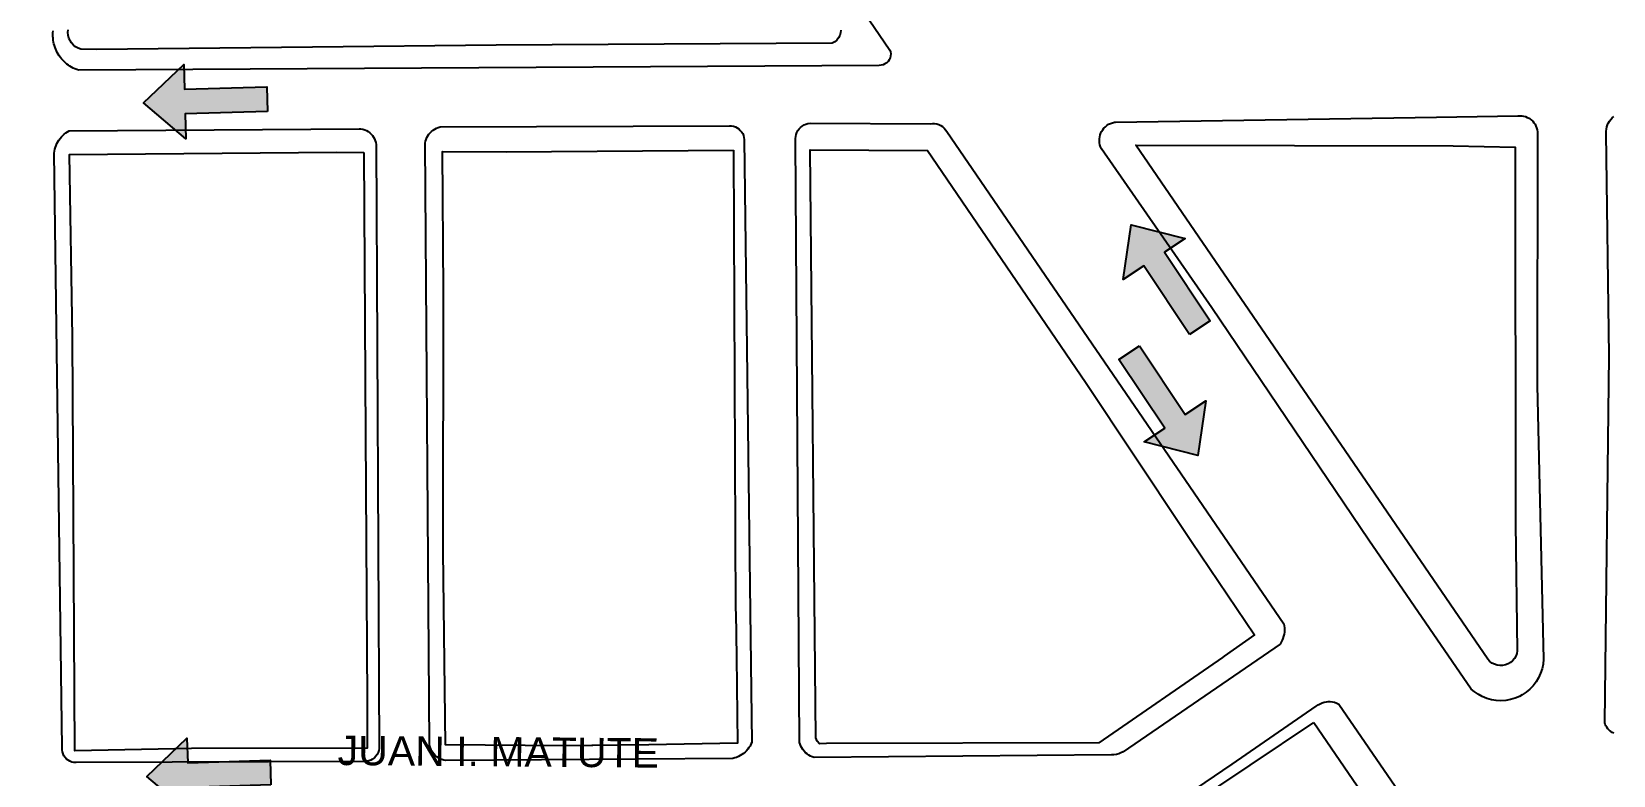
# Model space of a CAD drawing. Header units: metres. Extents: x 668617 to 675126, y 2286318 to 2293677.
# Drawn here: x 671725.2 to 671994.5, y 2290930.2 to 2291056.9 of the extents above; entities that cross this region are included whole.
import ezdxf

# ---------------------------------------------------------------- set-up
doc = ezdxf.new("R2010")
doc.units = ezdxf.units.M
doc.header["$MEASUREMENT"] = 0
for name, color, linetype in [('0_SENTIDO-VIAL', 30, 'Continuous'), ('DMTG-BANQUETA', 252, 'Continuous'), ('DMTG-MANZANA', 253, 'Continuous'), ('DMTG-NOM-CALLES', 251, 'Continuous'), ('DMTG-TRAZA-BASE', 7, 'Continuous'), ('DMTG_SECCIONES_VIALES', 250, 'Continuous')]:
    doc.layers.add(name, color=color, linetype=linetype)
doc.styles.get("Standard").update_dxf_attribs({"font": 'arial.ttf'})

# ---------------------------------------------------------------- blocks, each defined once
blk = doc.blocks.new('traza_base_proyecto')
at = {"layer": '0_SENTIDO-VIAL'}
for points in [[(208.58, -1607.97), (194.54, -1608.39), (194.67, -1612.6), (187.46, -1606.49), (194.29, -1599.96), (194.42, -1604.18), (208.46, -1603.75)], [(365.57, -1645.96), (357.79, -1634.27), (354.28, -1636.6), (355.65, -1627.26), (364.81, -1629.6), (361.3, -1631.93), (369.08, -1643.63)], [(357.06, -1647.87), (364.84, -1659.56), (368.35, -1657.23), (366.98, -1666.57), (357.82, -1664.23), (361.33, -1661.9), (353.55, -1650.2)], [(209.14, -1722.67), (195.1, -1723.09), (195.22, -1727.3), (188.01, -1721.2), (194.84, -1714.67), (194.97, -1718.88), (209.01, -1718.46)]]:
    blk.add_hatch(color=256, dxfattribs=at).paths.add_polyline_path(points)
for points in [[(208.58, -1607.97), (194.54, -1608.39), (194.67, -1612.6), (187.46, -1606.49), (194.29, -1599.96), (194.42, -1604.18), (208.46, -1603.75)], [(365.57, -1645.96), (357.79, -1634.27), (354.28, -1636.6), (355.65, -1627.26), (364.81, -1629.6), (361.3, -1631.93), (369.08, -1643.63)], [(357.06, -1647.87), (364.84, -1659.56), (368.35, -1657.23), (366.98, -1666.57), (357.82, -1664.23), (361.33, -1661.9), (353.55, -1650.2)], [(209.14, -1722.67), (195.1, -1723.09), (195.22, -1727.3), (188.01, -1721.2), (194.84, -1714.67), (194.97, -1718.88), (209.01, -1718.46)]]:
    blk.add_lwpolyline(points, close=True, dxfattribs=at)
at = {"layer": 'DMTG-BANQUETA', "linetype": 'Continuous', "lineweight": 25}
for points in [[(241.49, -1490.31, 0), (314.54, -1597.5, 0), (314.64, -1597.83, 0), (314.69, -1598.17, 0), (314.65, -1598.51, 0), (314.58, -1598.85, 0), (314.44, -1599.16, 0), (314.24, -1599.44, 0), (314, -1599.69, 0), (313.7, -1599.87, 0), (313.4, -1600.02, 0), (313.06, -1600.1, 0), (312.72, -1600.12, 0), (176.37, -1600.93, 0), (176.07, -1600.83, 0), (175.77, -1600.71, 0), (175.48, -1600.57, 0), (175.2, -1600.42, 0), (174.92, -1600.26, 0), (174.66, -1600.08, 0), (174.4, -1599.89, 0), (174.16, -1599.68, 0), (173.92, -1599.46, 0), (173.7, -1599.24, 0), (173.49, -1599, 0), (173.29, -1598.75, 0), (173.1, -1598.49, 0), (172.94, -1598.22, 0), (172.77, -1597.94, 0), (172.63, -1597.66, 0), (172.5, -1597.36, 0), (172.38, -1597.06, 0), (172.28, -1596.76, 0), (172.2, -1596.45, 0), (172.13, -1596.14, 0), (172.07, -1595.82, 0), (172.04, -1595.51, 0), (172.02, -1595.19, 0), (172.02, -1594.87, 0), (172.03, -1594.55, 0), (172.06, -1594.23, 0)], [(437.8, -1713.84, 0), (437.54, -1713.72, 0), (437.3, -1713.57, 0), (437.18, -1713.48, 0), (436.96, -1713.29, 0), (436.77, -1713.08, 0), (436.6, -1712.85, 0), (436.46, -1712.6, 0), (436.35, -1712.34, 0), (436.27, -1712.07, 0), (436.26, -1712.03, 0), (437, -1649.59, 0), (436.53, -1611.68, 0), (436.52, -1611.32, 0), (436.55, -1610.96, 0), (436.62, -1610.61, 0), (436.72, -1610.27, 0), (436.87, -1609.95, 0), (436.89, -1609.91, 0), (437.08, -1609.6, 0), (437.29, -1609.32, 0), (437.54, -1609.06, 0), (437.82, -1608.83, 0)], [(363.64, -1725.34, 0), (372.83, -1719.14, 0), (387.14, -1709.24, 0), (387.45, -1709.01, 0), (387.78, -1708.82, 0), (388.12, -1708.67, 0), (388.48, -1708.56, 0), (388.86, -1708.48, 0), (389.14, -1708.46, 0), (389.52, -1708.46, 0), (389.89, -1708.51, 0), (390.26, -1708.59, 0), (390.62, -1708.72, 0), (390.96, -1708.89, 0), (390.99, -1708.91, 0), (416.54, -1746.06, 0)]]:
    blk.add_polyline3d(points, dxfattribs=at)
for points in [[(287.81, -1718.16, 0), (238.9, -1718.5, 0), (238.57, -1718.44, 0), (238.25, -1718.34, 0), (237.94, -1718.21, 0), (237.65, -1718.04, 0), (237.37, -1717.85, 0), (237.12, -1717.62, 0), (236.89, -1717.39, 0), (236.69, -1717.12, 0), (236.51, -1716.84, 0), (236.36, -1716.53, 0), (236.25, -1716.22, 0), (236.17, -1715.89, 0), (235.39, -1613.35, 0), (235.46, -1613.03, 0), (235.56, -1612.72, 0), (235.7, -1612.42, 0), (235.87, -1612.12, 0), (236.05, -1611.86, 0), (236.27, -1611.6, 0), (236.51, -1611.37, 0), (236.77, -1611.17, 0), (237.04, -1610.98, 0), (237.33, -1610.83, 0), (237.64, -1610.7, 0), (237.96, -1610.61, 0), (287.21, -1610.42, 0), (287.56, -1610.43, 0), (287.9, -1610.49, 0), (288.23, -1610.59, 0), (288.54, -1610.75, 0), (288.82, -1610.94, 0), (289.07, -1611.18, 0), (289.29, -1611.44, 0), (289.47, -1611.74, 0), (289.6, -1612.06, 0), (289.69, -1612.4, 0), (289.71, -1612.74, 0), (291.02, -1715.43, 0), (290.88, -1715.74, 0), (290.72, -1716.03, 0), (290.53, -1716.31, 0), (290.33, -1716.58, 0), (290.11, -1716.83, 0), (289.87, -1717.07, 0), (289.6, -1717.29, 0), (289.34, -1717.49, 0), (289.06, -1717.66, 0), (288.76, -1717.82, 0), (288.44, -1717.96, 0), (288.13, -1718.07, 0)], [(300.94, -1609.98, 0), (321.44, -1610.07, 0), (321.79, -1610.03, 0), (322.16, -1610.03, 0), (322.52, -1610.09, 0), (322.87, -1610.2, 0), (323.2, -1610.35, 0), (323.51, -1610.55, 0), (323.78, -1610.79, 0), (324.02, -1611.07, 0), (324.22, -1611.37, 0), (381.63, -1695.21, 0), (381.69, -1695.56, 0), (381.73, -1695.92, 0), (381.74, -1696.28, 0), (381.71, -1696.64, 0), (381.66, -1697, 0), (381.58, -1697.35, 0), (381.47, -1697.7, 0), (381.33, -1698.03, 0), (381.17, -1698.35, 0), (380.98, -1698.66, 0), (354.25, -1717.02, 0), (353.89, -1717.22, 0), (353.5, -1717.37, 0), (353.1, -1717.48, 0), (352.69, -1717.54, 0), (352.27, -1717.55, 0), (301.65, -1718.01, 0), (301.33, -1717.9, 0), (301.02, -1717.76, 0), (300.72, -1717.59, 0), (300.44, -1717.39, 0), (300.19, -1717.17, 0), (299.94, -1716.92, 0), (299.73, -1716.65, 0), (299.55, -1716.36, 0), (299.39, -1716.06, 0), (299.26, -1715.74, 0), (299.16, -1715.42, 0), (298.48, -1612.93, 0), (298.47, -1612.57, 0), (298.51, -1612.22, 0), (298.59, -1611.87, 0), (298.72, -1611.54, 0), (298.89, -1611.23, 0), (299.09, -1610.94, 0), (299.34, -1610.68, 0), (299.62, -1610.46, 0), (299.92, -1610.27, 0), (300.24, -1610.12, 0), (300.59, -1610.03, 0)], [(419.4, -1708.27, 0), (418.59, -1708.32, 0), (417.77, -1708.28, 0), (416.96, -1708.15, 0), (416.17, -1707.93, 0), (415.41, -1707.62, 0), (414.7, -1707.23, 0), (414.03, -1706.76, 0), (413.52, -1706.33, 0), (396.1, -1680.95, 0), (369.37, -1641.43, 0), (350.56, -1614.32, 0), (350.42, -1614, 0), (350.31, -1613.67, 0), (350.24, -1613.33, 0), (350.21, -1612.98, 0), (350.22, -1612.63, 0), (350.26, -1612.28, 0), (350.35, -1611.95, 0), (350.47, -1611.62, 0), (350.58, -1611.38, 0), (350.77, -1611.08, 0), (350.98, -1610.81, 0), (351.23, -1610.56, 0), (351.5, -1610.34, 0), (351.79, -1610.15, 0), (352.1, -1610, 0), (352.44, -1609.88, 0), (352.78, -1609.8, 0), (352.97, -1609.77, 0), (407.61, -1608.94, 0), (421.44, -1608.71, 0), (421.78, -1608.69, 0), (422.12, -1608.71, 0), (422.45, -1608.76, 0), (422.77, -1608.84, 0), (423.08, -1608.97, 0), (423.37, -1609.12, 0), (423.48, -1609.19, 0), (423.74, -1609.39, 0), (423.99, -1609.62, 0), (424.2, -1609.88, 0), (424.39, -1610.15, 0), (424.54, -1610.45, 0), (424.66, -1610.76, 0), (424.74, -1611.08, 0), (424.79, -1611.41, 0), (424.8, -1611.61, 0), (424.75, -1654.64, 0), (425.83, -1701.26, 0), (425.76, -1702.07, 0), (425.6, -1702.88, 0), (425.34, -1703.65, 0), (425.01, -1704.4, 0), (424.59, -1705.1, 0), (424.1, -1705.76, 0), (423.53, -1706.35, 0), (422.9, -1706.87, 0), (422.22, -1707.33, 0), (421.75, -1707.58, 0), (420.99, -1707.9, 0), (420.21, -1708.13, 0)], [(225.07, -1718.66, 0), (175.95, -1718.84, 0), (175.6, -1718.83, 0), (175.25, -1718.76, 0), (174.92, -1718.64, 0), (174.6, -1718.47, 0), (174.33, -1718.26, 0), (174.09, -1718, 0), (173.89, -1717.71, 0), (173.74, -1717.39, 0), (173.64, -1717.05, 0), (173.6, -1716.7, 0), (173.61, -1716.34, 0), (172.23, -1615.08, 0), (172.28, -1614.74, 0), (172.34, -1614.4, 0), (172.44, -1614.07, 0), (172.55, -1613.75, 0), (172.69, -1613.43, 0), (172.85, -1613.12, 0), (173.02, -1612.84, 0), (173.23, -1612.56, 0), (173.46, -1612.3, 0), (173.7, -1612.05, 0), (173.95, -1611.83, 0), (174.23, -1611.62, 0), (174.51, -1611.43, 0), (174.81, -1611.27, 0), (224.14, -1610.9, 0), (224.47, -1610.93, 0), (224.79, -1610.99, 0), (225.11, -1611.09, 0), (225.41, -1611.23, 0), (225.7, -1611.4, 0), (225.97, -1611.6, 0), (226.21, -1611.82, 0), (226.44, -1612.07, 0), (226.61, -1612.35, 0), (226.77, -1612.64, 0), (226.89, -1612.95, 0), (226.98, -1613.27, 0), (227.04, -1613.6, 0), (227.56, -1716.43, 0), (227.5, -1716.8, 0), (227.38, -1717.14, 0), (227.22, -1717.47, 0), (227, -1717.77, 0), (226.75, -1718.03, 0), (226.46, -1718.26, 0), (226.14, -1718.44, 0), (225.79, -1718.57, 0), (225.44, -1718.64, 0)]]:
    blk.add_polyline3d(points, close=True, dxfattribs=at)
at = {"layer": 'DMTG-MANZANA', "color": 8, "linetype": 'Continuous', "lineweight": 25}
for p, q in [((174.58, -1594.52), (174.61, -1594.04)), ((306.17, -1594.12), (306.13, -1594.58)), ((174.62, -1595), (174.58, -1594.52)), ((174.74, -1595.46), (174.62, -1595)), ((174.93, -1595.89), (174.74, -1595.46)), ((175.19, -1596.29), (174.93, -1595.89)), ((175.51, -1596.65), (175.19, -1596.29)), ((175.89, -1596.94), (175.51, -1596.65)), ((176.3, -1597.17), (175.89, -1596.94)), ((216.22, -1597.01), (179.42, -1597.39)), ((247.51, -1596.7), (216.22, -1597.01)), ((304.73, -1596.32), (247.51, -1596.7)), ((305.14, -1596.1), (304.73, -1596.32)), ((305.49, -1595.8), (305.14, -1596.1)), ((305.78, -1595.44), (305.49, -1595.8)), ((306, -1595.03), (305.78, -1595.44)), ((306.13, -1594.58), (306, -1595.03)), ((176.78, -1597.34), (176.3, -1597.17)), ((179.42, -1597.39), (176.78, -1597.34))]:
    blk.add_line(p, q, dxfattribs=at)
at = {"layer": 'DMTG-MANZANA', "linetype": 'Continuous', "lineweight": 25}
for points in [[(306.17, -1594.12, 0), (306.13, -1594.58, 0), (306, -1595.03, 0), (305.78, -1595.44, 0), (305.49, -1595.8, 0), (305.14, -1596.1, 0), (304.73, -1596.32, 0), (247.51, -1596.7, 0), (216.22, -1597.01, 0), (179.42, -1597.39, 0), (176.78, -1597.34, 0), (176.3, -1597.17, 0), (175.89, -1596.94, 0), (175.51, -1596.65, 0), (175.19, -1596.29, 0), (174.93, -1595.89, 0), (174.74, -1595.46, 0), (174.62, -1595, 0), (174.58, -1594.52, 0), (174.61, -1594.04, 0)], [(288.43, -1700.9, 0), (288.58, -1715.53, 0), (273.48, -1715.84, 0), (258.98, -1716.01, 0)]]:
    blk.add_polyline3d(points, dxfattribs=at)
for points in [[(224.96, -1614.93, 0), (225.24, -1663.05, 0), (225.54, -1708.28, 0), (225.52, -1716.42, 0), (195.62, -1716.43, 0), (175.74, -1716.83, 0), (175.36, -1646.38, 0), (174.83, -1615.31, 0), (187.81, -1615.19, 0), (220.38, -1614.91, 0)], [(287.93, -1614.58, 0), (288.26, -1692.89, 0), (288.29, -1693.27, 0), (288.43, -1700.9, 0), (288.58, -1715.53, 0), (273.48, -1715.84, 0), (259.2, -1716.01, 0), (238.87, -1715.85, 0), (238.46, -1682.87, 0), (238.5, -1638.52, 0), (238.34, -1614.8, 0), (249.19, -1614.83, 0)], [(287.93, -1614.58, 0), (288.26, -1692.89, 0), (288.29, -1693.27, 0), (288.43, -1700.9, 0), (288.58, -1715.53, 0), (273.48, -1715.84, 0), (259.2, -1716.01, 0), (238.87, -1715.85, 0), (238.46, -1682.87, 0), (238.5, -1638.52, 0), (238.34, -1614.8, 0), (249.19, -1614.83, 0)], [(371.16, -1700.98, 0), (350.1, -1715.47, 0), (303.72, -1715.62, 0), (302.58, -1715.64, 0), (302.13, -1715.2, 0), (301.93, -1714.61, 0), (300.94, -1614.49, 0), (320.95, -1614.59, 0), (347.87, -1654.05, 0), (364.52, -1679.18, 0), (365.9, -1681.22, 0), (376.63, -1697.07, 0), (371.47, -1700.73, 0)], [(371.16, -1700.98, 0), (350.1, -1715.47, 0), (303.72, -1715.62, 0), (302.58, -1715.64, 0), (302.13, -1715.2, 0), (301.93, -1714.61, 0), (300.94, -1614.49, 0), (320.95, -1614.59, 0), (347.87, -1654.05, 0), (364.52, -1679.18, 0), (365.9, -1681.22, 0), (376.63, -1697.07, 0), (371.47, -1700.73, 0)], [(416.34, -1701.26, 0), (356.4, -1613.73, 0), (410.45, -1613.82, 0), (421.01, -1614.05, 0), (421.06, -1678.11, 0), (421.37, -1699.8, 0), (421.28, -1700.27, 0), (421.11, -1700.72, 0), (420.87, -1701.13, 0), (420.57, -1701.5, 0), (420.2, -1701.81, 0), (419.79, -1702.06, 0), (419.34, -1702.23, 0), (418.88, -1702.32, 0), (418.4, -1702.33, 0), (417.92, -1702.27, 0), (417.47, -1702.12, 0), (417.04, -1701.9, 0), (416.66, -1701.61, 0)], [(416.34, -1701.26, 0), (356.4, -1613.73, 0), (410.45, -1613.82, 0), (421.01, -1614.05, 0), (421.06, -1678.11, 0), (421.37, -1699.8, 0), (421.28, -1700.27, 0), (421.11, -1700.72, 0), (420.87, -1701.13, 0), (420.57, -1701.5, 0), (420.2, -1701.81, 0), (419.79, -1702.06, 0), (419.34, -1702.23, 0), (418.88, -1702.32, 0), (418.4, -1702.33, 0), (417.92, -1702.27, 0), (417.47, -1702.12, 0), (417.04, -1701.9, 0), (416.66, -1701.61, 0)], [(386.74, -1712, 0), (422.05, -1763.63, 0), (423.25, -1843.02, 0), (365.5, -1843.29, 0), (363.67, -1728.63, 0), (365.05, -1726.57, 0)], [(386.74, -1712, 0), (422.05, -1763.63, 0), (423.25, -1843.02, 0), (365.5, -1843.29, 0), (363.67, -1728.63, 0), (365.05, -1726.57, 0)]]:
    blk.add_polyline3d(points, close=True, dxfattribs=at)
at = {"layer": 'DMTG-NOM-CALLES'}
blk.add_text('JUAN I. MATUTE', height=5, rotation=359.5283, dxfattribs=at).set_placement((220.49, -1719.27))

msp = doc.modelspace()

# ---------------------------------------------------------------- linework, layer by layer
at = {"layer": 'DMTG_SECCIONES_VIALES', "color": 6}
msp.add_circle((673067.74788, 2291619.20218), 2058.07959, dxfattribs=at)

# ---------------------------------------------------------------- block references
at = {"layer": 'DMTG-TRAZA-BASE'}
msp.add_blockref('traza_base_proyecto', (671556.78644, 2292651.27973), dxfattribs=at)

doc.saveas('drawing.dxf')
